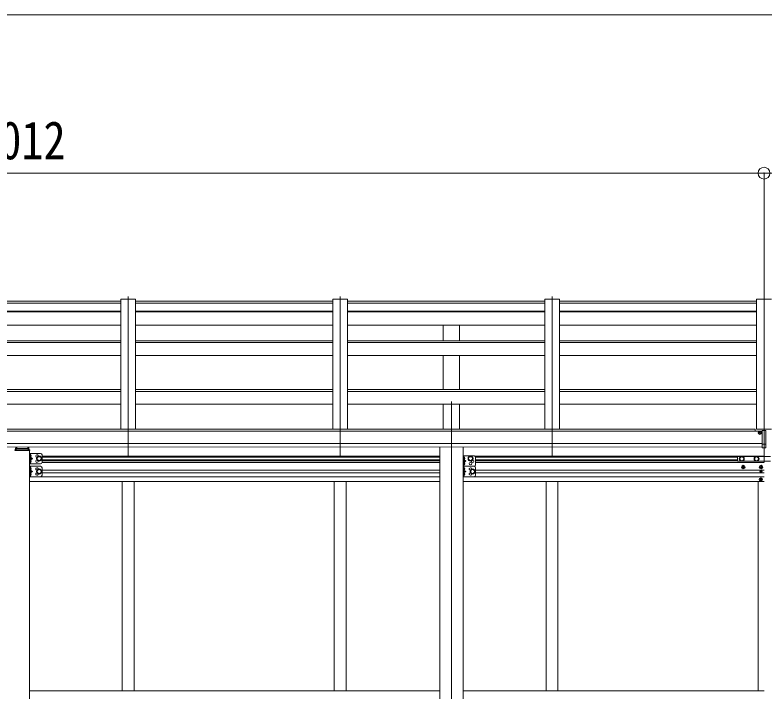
# Model space of a CAD drawing. Units: millimetres at full size, sheet at 1:40; details may follow other scales. Extents: x -11181 to 11305, y -7804 to 7716.
# Drawn here: x 1969 to 4499, y 1210 to 3494 of the extents above; entities that cross this region are included whole.
import ezdxf
from ezdxf.enums import TextEntityAlignment as Align

# ---------------------------------------------------------------- set-up
doc = ezdxf.new("R2010")
doc.units = ezdxf.units.MM
doc.header["$LTSCALE"] = 40
doc.header["$PDMODE"] = 32
doc.header["$PDSIZE"] = 40
for name, color, linetype, lineweight in [('0-1_本体', 4, 'Continuous', 9), ('0-2_部品', 7, 'Continuous', 9), ('0-8_PARTS2', 2, 'Continuous', 9), ('0-A_寸法', 6, 'Continuous', 9), ('1-1_GLASS', 4, 'Continuous', 9), ('1-2_GLASS_SEAL', 7, 'Continuous', 9), ('1-3_NOTPRINT', 4, 'Continuous', 9)]:
    doc.layers.add(name, color=color, linetype=linetype, lineweight=lineweight)
doc.styles.add('ＭＳ ゴシック', font='')
doc.styles.get('ＭＳ ゴシック').set_extended_font_data('MS Gothic')

msp = doc.modelspace()

# ---------------------------------------------------------------- linework, layer by layer
at = {"layer": '0-1_本体'}
for p, q in [((2326.26, 2533.35), (2326.26, 2094.06)), ((2376.26, 2533.35), (2326.26, 2533.35)), ((2376.26, 2533.35), (2376.26, 2094.06)), ((3042.26, 2533.35), (3042.26, 2094.06)), ((3092.26, 2533.35), (3042.26, 2533.35)), ((3092.26, 2533.35), (3092.26, 2094.06)), ((3758.26, 2533.35), (3758.26, 2094.06)), ((3808.26, 2533.35), (3758.26, 2533.35)), ((3808.26, 2533.35), (3808.26, 2094.06)), ((4474.26, 2533.38), (4474.26, 2094.08)), ((4524.26, 2533.38), (4474.26, 2533.38)), ((4474.26, 2533.38), (4524.26, 2533.38)), ((2326.26, 2527.29), (1660.26, 2527.29)), ((1660.26, 2520.35), (2326.26, 2520.35)), ((3042.26, 2527.29), (2376.26, 2527.29)), ((2376.26, 2520.35), (3042.26, 2520.35)), ((3758.26, 2527.29), (3092.26, 2527.29)), ((3092.26, 2520.35), (3758.26, 2520.35)), ((4474.26, 2527.29), (3808.26, 2527.29)), ((3808.26, 2520.35), (4474.26, 2520.35)), ((1660.26, 2493.63), (2326.26, 2493.63)), ((1660.26, 2491.05), (2326.26, 2491.05)), ((2376.26, 2493.63), (3042.26, 2493.63)), ((2376.26, 2491.05), (3042.26, 2491.05)), ((3092.26, 2493.63), (3758.26, 2493.63)), ((3092.26, 2491.05), (3758.26, 2491.05)), ((3808.26, 2493.63), (4474.26, 2493.63)), ((3808.26, 2491.05), (4474.26, 2491.05)), ((1660.26, 2446.32), (2326.26, 2446.32)), ((2376.26, 2446.32), (3042.26, 2446.32)), ((3092.26, 2446.32), (3758.26, 2446.32)), ((3415.76, 2392.58), (3415.76, 2446.32)), ((3470.76, 2392.58), (3470.76, 2446.32)), ((3808.26, 2446.32), (4474.26, 2446.32)), ((1660.26, 2392.58), (2326.26, 2392.58)), ((1660.26, 2387.02), (2326.26, 2387.02)), ((2376.26, 2392.58), (3042.26, 2392.58)), ((2376.26, 2387.02), (3042.26, 2387.02)), ((3092.26, 2392.58), (3758.26, 2392.58)), ((3092.26, 2387.02), (3758.26, 2387.02)), ((3808.26, 2392.58), (4474.26, 2392.58)), ((3808.26, 2387.02), (4474.26, 2387.02)), ((1660.26, 2343.02), (2326.26, 2343.02)), ((2376.26, 2343.02), (3042.26, 2343.02)), ((3092.26, 2343.02), (3758.26, 2343.02)), ((3415.76, 2228.93), (3415.76, 2343.02)), ((3470.76, 2228.93), (3470.76, 2343.02)), ((3808.26, 2343.02), (4474.26, 2343.02)), ((1660.26, 2228.93), (2326.26, 2228.93)), ((2376.26, 2228.93), (3042.26, 2228.93)), ((3092.26, 2228.93), (3758.26, 2228.93)), ((3808.26, 2228.93), (4474.26, 2228.93)), ((1660.26, 2222.14), (2326.26, 2222.14)), ((2376.26, 2222.14), (3042.26, 2222.14)), ((3092.26, 2222.14), (3758.26, 2222.14)), ((3808.26, 2222.14), (4474.26, 2222.14)), ((1660.26, 2178.58), (2326.26, 2178.58)), ((2376.26, 2178.58), (3042.26, 2178.58)), ((3092.26, 2178.58), (3758.26, 2178.58)), ((3415.76, 2094.06), (3415.76, 2178.58)), ((3470.76, 2094.06), (3470.76, 2178.58)), ((3808.26, 2178.58), (4474.26, 2178.58)), ((4492.76, 2087.35), (-506.24, 2087.35)), ((4469.26, 2094.06), (-482.74, 2094.06)), ((4469.26, 2087.38), (4469.26, 2094.08)), ((4524.26, 2094.08), (4474.26, 2094.08)), ((4474.26, 2094.08), (4524.26, 2094.08)), ((-506.24, 2046.13), (4492.76, 2046.13)), ((4492.76, 2034.28), (-506.24, 2034.35)), ((3403.76, 2034.19), (3403.76, -808.22)), ((3482.76, 2034.19), (3482.76, -808.22))]:
    msp.add_line(p, q, dxfattribs=at)
at = {"layer": '0-2_部品'}
for p, q in [((4484.79, 2082.21), (4484.79, 2080.56)), ((4484.79, 2081.31), (4485.79, 2081.31)), ((4485.79, 2080.56), (4485.79, 2082.21)), ((4486.79, 2081.46), (4487.79, 2081.46)), ((4492.76, 2089.89), (4492.76, 2031.03)), ((4492.76, 2044.19), (4505.76, 2044.19))]:
    msp.add_line(p, q, dxfattribs=at)
for points in [[(4483.79, 2082.36), (4482.79, 2082.36), (4482.79, 2081.46), (4483.79, 2081.46)], [(4485.79, 2083.26), (4485.79, 2084.16), (4484.79, 2084.16), (4484.79, 2083.26)], [(4484.79, 2080.56), (4484.79, 2079.66), (4485.79, 2079.66), (4485.79, 2080.56)], [(4487.79, 2081.46), (4487.79, 2082.36), (4486.79, 2082.36)], [(4492.76, 2089.89), (4505.76, 2089.89), (4505.76, 2031.03), (4492.76, 2031.03)]]:
    msp.add_lwpolyline(points, dxfattribs=at)
msp.add_ellipse((4485.29, 2082.21), major_axis=(5.9, 0), ratio=0.9, dxfattribs=at)
for centre, major_axis, start_param, end_param in [((4485.29, 2081.91), (5.9, 0), 6.2831853, 9.424778), ((4483.79, 2083.26), (-1, 0), 1.5707963, 3.1415927), ((4483.79, 2080.56), (1, 0), 6.2831853, 7.8539816), ((4483.79, 2082.21), (1, 0), 6.2831853, 6.9023328), ((4486.79, 2083.26), (1, 0), 3.1415927, 4.712389), ((4486.79, 2082.21), (-1, 0), 5.6640378, 6.2831853), ((4486.79, 2080.56), (-1, 0), 4.712389, 6.2831853)]:
    msp.add_ellipse(centre, major_axis=major_axis, ratio=0.9, start_param=start_param, end_param=end_param, dxfattribs=at)
at = {"layer": '0-8_PARTS2'}
for p, q in [((2351.26, 1999.35), (2351.26, 2543.19)), ((3067.26, 1999.35), (3067.26, 2543.19)), ((3783.26, 1999.35), (3783.26, 2543.19)), ((4499.26, 1999.35), (4499.26, 2543.19)), ((3443.26, 2188.15), (3443.26, -887.08))]:
    msp.add_line(p, q, dxfattribs=at)
at = {"layer": '0-A_寸法'}
for p, q in [((-532.73, 3493.68), (9531.25, 3493.68)), ((-512.73, 2959.35), (4499.26, 2959.35)), ((9511.25, 2959.35), (4499.26, 2959.35)), ((4499.26, 2959.35), (4499.26, 2533.38)), ((4499.26, 2959.35), (4499.26, 2533.38))]:
    msp.add_line(p, q, dxfattribs=at)
msp.add_point((4499.26, 2959.35), dxfattribs=at)
at = {"layer": '1-1_GLASS'}
for p, q in [((2060.26, 2003.03), (3403.76, 2003.03)), ((2060.26, 1999.53), (3403.76, 1999.53)), ((3522.76, 2003.03), (4499.26, 2003.03)), ((3524.73, 1999.53), (4409.26, 1999.53)), ((4499.26, 2017.6), (4499.26, 1982.53)), ((2060.26, 1990.53), (3403.76, 1990.53)), ((2060.26, 1987.03), (3403.76, 1987.03)), ((3403.76, 1982.03), (2060.26, 1982.03)), ((3524.76, 1990.53), (4409.26, 1990.53)), ((3524.76, 1987.03), (4409.26, 1987.03)), ((4499.26, 1982.03), (3524.76, 1982.03)), ((2060.26, 1956.03), (3403.76, 1956.03)), ((4499.26, 1956.03), (3524.76, 1956.03)), ((2018.26, 1933.53), (3403.76, 1933.53)), ((2060.26, 1947.03), (3403.76, 1947.03)), ((4499.26, 1933.53), (3482.76, 1933.53)), ((4499.26, 1947.03), (3524.76, 1947.03)), ((2018.26, 1917.53), (3403.76, 1917.53)), ((2331.26, 1917.53), (2331.26, 1210.53)), ((2371.26, 1917.53), (2371.26, 1210.53)), ((3047.26, 1917.53), (3047.26, 1210.53)), ((3087.26, 1917.53), (3087.26, 1210.53)), ((3482.76, 1917.53), (4499.26, 1917.53)), ((3763.26, 1917.53), (3763.26, 1210.53)), ((3803.26, 1917.53), (3803.26, 1210.53)), ((4479.26, 1917.53), (4479.26, 1210.53)), ((2018.26, 1210.53), (3403.76, 1210.53)), ((3482.76, 1210.53), (4499.26, 1210.53))]:
    msp.add_line(p, q, dxfattribs=at)
at = {"layer": '1-2_GLASS_SEAL'}
for p, q in [((1969.26, 2025.25), (2017.26, 2025.25)), ((1970.76, 2025.25), (1970.76, 2030.9)), ((1974.76, 2033.47), (1973.26, 2033.47)), ((1973.26, 2030.95), (1973.26, 2025.25)), ((1974.76, 2030.95), (1973.26, 2030.95)), ((2013.26, 2029.06), (1973.26, 2029.06)), ((1974.76, 2034.32), (1974.76, 2030.95)), ((2011.76, 2034.32), (2011.76, 2030.95)), ((2013.26, 2033.47), (2011.76, 2033.47)), ((2013.26, 2030.95), (2011.76, 2030.95)), ((2013.26, 2030.95), (2013.26, 2025.25)), ((2015.76, 2030.9), (2015.76, 2025.25)), ((1967.76, 2022.25), (2018.76, 2022.25)), ((2018.26, 2012.53), (2018.26, 1977.53)), ((2055.26, 2012.53), (2018.26, 2012.53)), ((2018.76, 2023.75), (2018.76, 2022.25)), ((2020.76, 2012.53), (2020.76, 1977.53)), ((2021.26, 2000.03), (2020.76, 2000.12)), ((2021.26, 2008.03), (2022.06, 2007.89)), ((2021.26, 2000.03), (2022.06, 2000.17)), ((2060.26, 2007.53), (2060.26, 1982.53)), ((3482.76, 2004.03), (3482.76, 1969.03)), ((3519.76, 2004.03), (3482.76, 2004.03)), ((3485.26, 2004.03), (3485.26, 1969.03)), ((3485.76, 1999.53), (3486.56, 1999.39)), ((4409.26, 2002.41), (4409.26, 1986.41)), ((4421.39, 2002.41), (4409.26, 2002.41)), ((4471.39, 2002.41), (4427.13, 2002.41)), ((4521.39, 2002.41), (4477.13, 2002.41)), ((2055.26, 1977.53), (2018.26, 1977.53)), ((2020.76, 1995.03), (2027.76, 1995.03)), ((2021.26, 1982.03), (2020.76, 1982.12)), ((2021.26, 1990.03), (2022.06, 1989.89)), ((2021.26, 1982.03), (2022.06, 1982.17)), ((3485.76, 1991.53), (3485.26, 1991.62)), ((3485.26, 1986.53), (3492.26, 1986.53)), ((3485.76, 1991.53), (3486.56, 1991.67)), ((3485.76, 1981.53), (3486.56, 1981.39)), ((3524.76, 1999.03), (3524.76, 1974.03)), ((4409.26, 1986.41), (4421.39, 1986.41)), ((4427.13, 1986.41), (4471.39, 1986.41)), ((4477.13, 1986.41), (4521.39, 1986.41)), ((2018.26, 1969.03), (2018.26, 1934.03)), ((2055.26, 1969.03), (2018.26, 1969.03)), ((2020.76, 1969.03), (2020.76, 1934.03)), ((2021.26, 1956.53), (2020.76, 1956.62)), ((2020.76, 1951.53), (2027.76, 1951.53)), ((2021.26, 1964.53), (2022.06, 1964.39)), ((2021.26, 1956.53), (2022.06, 1956.67)), ((2060.26, 1964.03), (2060.26, 1939.03)), ((3482.76, 1969.03), (3482.76, 1934.03)), ((3519.76, 1969.03), (3482.76, 1969.03)), ((3519.76, 1969.03), (3482.76, 1969.03)), ((3485.76, 1973.53), (3485.26, 1973.62)), ((3485.26, 1969.03), (3485.26, 1934.03)), ((3485.76, 1956.53), (3485.26, 1956.62)), ((3485.26, 1951.53), (3492.26, 1951.53)), ((3485.76, 1973.53), (3486.56, 1973.67)), ((3485.76, 1964.53), (3486.56, 1964.39)), ((3485.76, 1956.53), (3486.56, 1956.67)), ((3524.76, 1964.03), (3524.76, 1939.03)), ((4427.76, 1966.03), (4426.76, 1966.03)), ((4430.76, 1967.03), (4431.76, 1967.03)), ((4487.76, 1966.03), (4486.76, 1966.03)), ((4488.03, 1950.62), (4487.21, 1950.62)), ((4490.49, 1951.44), (4491.31, 1951.44)), ((4490.76, 1967.03), (4491.76, 1967.03)), ((2055.26, 1934.03), (2018.26, 1934.03)), ((2021.26, 1938.53), (2020.76, 1938.62)), ((2021.26, 1946.53), (2022.06, 1946.39)), ((2021.26, 1938.53), (2022.06, 1938.67)), ((3519.76, 1934.03), (3482.76, 1934.03)), ((3485.76, 1938.53), (3485.26, 1938.62)), ((3485.76, 1946.53), (3486.56, 1946.39)), ((3485.76, 1938.53), (3486.56, 1938.67)), ((4486.76, 1924.53), (4485.76, 1924.53)), ((4489.76, 1923.53), (4490.76, 1923.53))]:
    msp.add_line(p, q, dxfattribs=at)
for points in [[(2020.38, 2004.03), (2021.01, 2005.22), (2023.24, 2006.33)], [(2020.38, 2004.03), (2021.01, 2002.84), (2023.24, 2001.73)], [(2021.26, 2000.03), (2021.26, 2008.03), (2020.76, 2007.94), (2020.76, 2000.12)], [(2020.76, 2000.03), (2027.76, 1995.03), (2020.76, 1990.03)], [(3485.76, 1991.53), (3485.76, 1999.53), (3485.26, 1999.44), (3485.26, 1991.62)], [(2020.38, 1986.03), (2021.01, 1987.22), (2023.24, 1988.33)], [(2020.38, 1986.03), (2021.01, 1984.84), (2023.24, 1983.73)], [(2021.26, 1982.03), (2021.26, 1990.03), (2020.76, 1989.94), (2020.76, 1982.12)], [(3484.88, 1995.53), (3485.51, 1996.72), (3487.74, 1997.83)], [(3484.88, 1995.53), (3485.51, 1994.34), (3487.74, 1993.23)], [(3484.88, 1977.53), (3485.51, 1978.72), (3487.74, 1979.83)], [(3484.88, 1977.53), (3485.51, 1976.34), (3487.74, 1975.23)], [(3485.26, 1991.53), (3492.26, 1986.53), (3485.26, 1981.53)], [(3485.76, 1973.53), (3485.76, 1981.53), (3485.26, 1981.44), (3485.26, 1973.62)], [(2020.38, 1960.53), (2021.01, 1961.72), (2023.24, 1962.83)], [(2020.38, 1960.53), (2021.01, 1959.34), (2023.24, 1958.23)], [(2021.26, 1956.53), (2021.26, 1964.53), (2020.76, 1964.44), (2020.76, 1956.62)], [(2020.76, 1956.53), (2027.76, 1951.53), (2020.76, 1946.53)], [(3484.88, 1960.53), (3485.51, 1961.72), (3487.74, 1962.83)], [(3484.88, 1960.53), (3485.51, 1959.34), (3487.74, 1958.23)], [(3485.76, 1956.53), (3485.76, 1964.53), (3485.26, 1964.44), (3485.26, 1956.62)], [(3485.26, 1956.53), (3492.26, 1951.53), (3485.26, 1946.53)], [(4426.76, 1966.03), (4426.76, 1967.03), (4427.76, 1967.03)], [(4428.76, 1968.03), (4428.76, 1969.03), (4429.76, 1969.03), (4429.76, 1968.03)], [(4429.76, 1965.03), (4429.76, 1964.03), (4428.76, 1964.03), (4428.76, 1965.03)], [(4431.76, 1967.03), (4431.76, 1966.03), (4430.76, 1966.03)], [(4486.76, 1966.03), (4486.76, 1967.03), (4487.76, 1967.03)], [(4487.21, 1950.62), (4487.21, 1951.44), (4488.03, 1951.44)], [(4488.76, 1968.03), (4488.76, 1969.03), (4489.76, 1969.03), (4489.76, 1968.03)], [(4489.76, 1965.03), (4489.76, 1964.03), (4488.76, 1964.03), (4488.76, 1965.03)], [(4488.85, 1952.26), (4488.85, 1953.08), (4489.67, 1953.08), (4489.67, 1952.26)], [(4489.67, 1949.8), (4489.67, 1948.98), (4488.85, 1948.98), (4488.85, 1949.8)], [(4491.31, 1951.44), (4491.31, 1950.62), (4490.49, 1950.62)], [(4491.76, 1967.03), (4491.76, 1966.03), (4490.76, 1966.03)], [(2020.38, 1942.53), (2021.01, 1943.72), (2023.24, 1944.83)], [(2020.38, 1942.53), (2021.01, 1941.34), (2023.24, 1940.23)], [(2021.26, 1938.53), (2021.26, 1946.53), (2020.76, 1946.44), (2020.76, 1938.62)], [(3484.88, 1942.53), (3485.51, 1943.72), (3487.74, 1944.83)], [(3484.88, 1942.53), (3485.51, 1941.34), (3487.74, 1940.23)], [(3485.76, 1938.53), (3485.76, 1946.53), (3485.26, 1946.44), (3485.26, 1938.62)], [(4485.76, 1924.53), (4485.76, 1923.53), (4486.76, 1923.53)], [(4488.76, 1925.53), (4488.76, 1926.53), (4487.76, 1926.53), (4487.76, 1925.53)], [(4490.76, 1923.53), (4490.76, 1924.53), (4489.76, 1924.53)], [(4487.76, 1922.53), (4487.76, 1921.53), (4488.76, 1921.53), (4488.76, 1922.53)]]:
    msp.add_lwpolyline(points, dxfattribs=at)
for points in [[(2050.26, 1987.53), (2043.76, 1991.28), (2043.76, 1998.78), (2050.26, 2002.54), (2056.76, 1998.78), (2056.76, 1991.28)], [(3507.76, 1987.53), (3501.26, 1991.28), (3501.26, 1998.78), (3507.76, 2002.54), (3514.26, 1998.78), (3514.26, 1991.28)], [(4416.75, 1994.41), (4420.51, 1987.91), (4428.01, 1987.91), (4431.76, 1994.41), (4428.01, 2000.91), (4420.51, 2000.91)], [(4466.75, 1994.41), (4470.51, 1987.91), (4478.01, 1987.91), (4481.76, 1994.41), (4478.01, 2000.91), (4470.51, 2000.91)], [(2050.26, 1944.03), (2043.76, 1947.78), (2043.76, 1955.28), (2050.26, 1959.04), (2056.76, 1955.28), (2056.76, 1947.78)], [(3514.76, 1944.03), (3508.26, 1947.78), (3508.26, 1955.28), (3514.76, 1959.04), (3521.26, 1955.28), (3521.26, 1947.78)]]:
    msp.add_lwpolyline(points, close=True, dxfattribs=at)
for centre, radius in [((2050.26, 1995.03), 8.5), ((2050.26, 1995.03), 7.5), ((2050.26, 1995.03), 6.5), ((3507.76, 1995.03), 8.5), ((3507.76, 1995.03), 7.5), ((3507.76, 1995.03), 6.5), ((4424.26, 1994.41), 8.5), ((4424.26, 1994.41), 6.5), ((4474.26, 1994.41), 8.5), ((4474.26, 1994.41), 6.5), ((3507.76, 1978.03), 4.25), ((2050.26, 1951.53), 8.5), ((2050.26, 1951.53), 7.5), ((2050.26, 1951.53), 6.5), ((3514.76, 1951.53), 8.5), ((3514.76, 1951.53), 7.5), ((3514.76, 1951.53), 6.5), ((4429.26, 1966.53), 5.9), ((4489.26, 1966.53), 5.9), ((4489.26, 1951.03), 3.75), ((4488.26, 1924.03), 5.9)]:
    msp.add_circle(centre, radius, dxfattribs=at)
for centre, radius, start, end in [((1969.26, 2023.75), 1.5, 90, 180), ((2017.26, 2023.75), 1.5, 0, 90), ((2021.91, 2007), 0.9, 32.05588, 80), ((2021.91, 2001.06), 0.9, 280, 327.94412), ((2017.16, 2004.03), 6.5, 327.94412, 32.05588), ((2043.26, 2003.53), 4.25, 353.70569, 265.23923), ((2055.26, 2007.53), 5, 0, 90), ((3486.41, 1998.5), 0.9, 32.05588, 80), ((3519.76, 1999.03), 5, 0, 90), ((2021.91, 1989), 0.9, 32.05588, 80), ((2021.91, 1983.06), 0.9, 280, 327.94412), ((2017.16, 1986.03), 6.5, 327.94412, 32.05588), ((2043.26, 1986.53), 4.25, 94.76077, 6.29431), ((2055.26, 1982.53), 5, 270, 0), ((3486.41, 1992.56), 0.9, 280, 327.94412), ((3486.41, 1980.5), 0.9, 32.05588, 80), ((3486.41, 1974.56), 0.9, 280, 327.94412), ((3481.66, 1995.53), 6.5, 327.94412, 32.05588), ((3481.66, 1977.53), 6.5, 327.94412, 32.05588), ((3514.76, 1986.53), 4.25, 173.70569, 85.23923), ((3519.76, 1974.03), 5, 270, 0), ((2021.91, 1963.5), 0.9, 32.05588, 80), ((2021.91, 1957.56), 0.9, 280, 327.94412), ((2017.16, 1960.53), 6.5, 327.94412, 32.05588), ((2043.26, 1960.03), 4.25, 353.70569, 265.23923), ((2055.26, 1964.03), 5, 0, 90), ((3486.41, 1963.5), 0.9, 32.05588, 80), ((3486.41, 1957.56), 0.9, 280, 327.94412), ((3481.66, 1960.53), 6.5, 327.94412, 32.05588), ((3507.76, 1960.03), 4.25, 353.70569, 265.23923), ((3519.76, 1964.03), 5, 0, 90), ((4427.76, 1968.03), 1, 270, 0), ((4427.76, 1965.03), 1, 0, 90), ((4430.76, 1968.03), 1, 180, 270), ((4430.76, 1965.03), 1, 90, 180), ((4487.76, 1968.03), 1, 270, 0), ((4487.76, 1965.03), 1, 0, 90), ((4488.03, 1952.26), 0.82, 270, 0), ((4488.03, 1949.8), 0.82, 0, 90), ((4490.49, 1952.26), 0.82, 180, 270), ((4490.49, 1949.8), 0.82, 90, 180), ((4490.76, 1968.03), 1, 180, 270), ((4490.76, 1965.03), 1, 90, 180), ((2021.91, 1945.5), 0.9, 32.05588, 80), ((2021.91, 1939.56), 0.9, 280, 327.94412), ((2017.16, 1942.53), 6.5, 327.94412, 32.05588), ((2043.26, 1943.03), 4.25, 94.76077, 6.29431), ((2055.26, 1939.03), 5, 270, 0), ((3486.41, 1945.5), 0.9, 32.05588, 80), ((3486.41, 1939.56), 0.9, 280, 327.94412), ((3481.66, 1942.53), 6.5, 327.94412, 32.05588), ((3507.76, 1943.03), 4.25, 94.76077, 6.29431), ((3519.76, 1939.03), 5, 270, 0), ((4486.76, 1925.53), 1, 270, 0), ((4486.76, 1922.53), 1, 0, 90), ((4489.76, 1925.53), 1, 180, 270), ((4489.76, 1922.53), 1, 90, 180)]:
    msp.add_arc(centre, radius, start, end, dxfattribs=at)
for centre, start_param, end_param in [((1973.26, 2030.9), 6.2831853, 7.8539816), ((2013.26, 2030.9), 4.712389, 6.2831853)]:
    msp.add_ellipse(centre, major_axis=(0, 2.57), ratio=0.97237, start_param=start_param, end_param=end_param, dxfattribs=at)
at = {"layer": '1-3_NOTPRINT'}
msp.add_line((2018.26, 2022.25), (2018.26, -508.4), dxfattribs=at)

# ---------------------------------------------------------------- texts
at = {"layer": '0-A_寸法', "color": 7, "style": 'ＭＳ ゴシック', "width": 0.85}
msp.add_text('5012', height=129, dxfattribs=at).set_placement((1841.26, 2967.35), align=Align.BOTTOM_LEFT)

doc.saveas('drawing.dxf')
